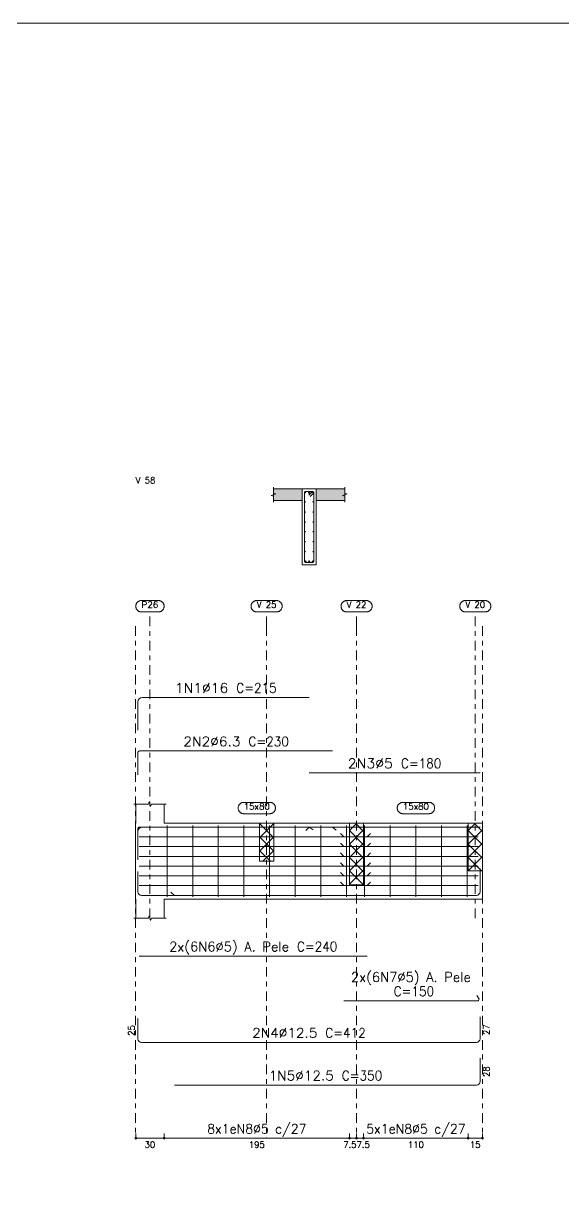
# Model space of a CAD drawing. Header units: millimetres. Extents: x 0 to 119, y 0 to 84.
# Drawn here: x 22.25 to 33.61, y 59.55 to 84 of the extents above; entities that cross this region are included whole.
import ezdxf
from ezdxf.enums import TextEntityAlignment as Align

# ---------------------------------------------------------------- set-up
doc = ezdxf.new("R2010")
doc.units = ezdxf.units.MM
doc.linetypes.add('CYPE_RAYAPUNTO', pattern=[0.4125, 0.2025, -0.105, 0, -0.105])
for name, color, linetype, lineweight in [('ARM_LONGITUDINAL_Ø12_5', 51, 'Continuous', 9), ('ARM_LONGITUDINAL_Ø16', 212, 'Continuous', 9), ('ARM_LONGITUDINAL_Ø5', 151, 'Continuous', 9), ('ARM_LONGITUDINAL_Ø6_3', 32, 'Continuous', 9), ('ARM_TRANSVERSAL_Ø5', 151, 'Continuous', 9), ('ELE_ARM_TRANS_TXT_EST', 3, 'Continuous', 9), ('ELE_CONT_NOS', 122, 'Continuous', 9), ('ELE_CONT_VIG_CONCRETO', 2, 'Continuous', 9), ('ELE_COT_COT_ANCORAGENS', 3, 'Continuous', 0), ('ELE_COT_COT_EST', 3, 'Continuous', 0), ('ELE_COT_COT_LIN_APOIOS', 2, 'CYPE_RAYAPUNTO', 0), ('ELE_COT_TEXTOS_ESTRIBOS', 122, 'Continuous', 0), ('ELE_REF_COT_LIN_AUX_COTA', 2, 'CYPE_RAYAPUNTO', 9), ('ELE_REF_NOME_PORTICO', 3, 'Continuous', 9), ('ELE_REF_REF_NOME', 3, 'Continuous', 9), ('ELE_REF_REF_REFERENCIA', 3, 'Continuous', 9), ('ELE_REF_TEXTO_REF_NOME', 3, 'Continuous', 9), ('ELE_REF_TEXTO_REF_REFERENCIA', 3, 'Continuous', 9), ('POR_ARM_LONG_ARM_TEXTOS', 3, 'Continuous', 9), ('POR_ARM_LONG_TXT_COMP', 3, 'Continuous', 9), ('QUAD_BORDA', 1, 'Continuous', 20), ('QUAD_LIMITES', 2, 'Continuous', 0), ('SEC_CONT_LAJES_CORTE', 8, 'Continuous', 9), ('SEC_CONT_VIG_CONCRETO_CORTE', 2, 'Continuous', 9)]:
    doc.layers.add(name, color=color, linetype=linetype, lineweight=lineweight)
doc.styles.add('CYPETXT', font='', dxfattribs={"height": 0.2})
doc.styles.get('CYPETXT').set_extended_font_data('romans')

msp = doc.modelspace()

# ---------------------------------------------------------------- hatches: boundary and pattern name
at = {"layer": 'SEC_CONT_LAJES_CORTE', "true_color": 0xdad7d3}
for points in [[(27.519, 74.195), (28.119, 74.195), (28.119, 73.955), (27.519, 73.955)], [(29.019, 74.195), (28.419, 74.195), (28.419, 73.955), (29.019, 73.955)]]:
    msp.add_hatch(color=254, dxfattribs=at).paths.add_polyline_path(points, flags=0)

# ---------------------------------------------------------------- linework, layer by layer
at = {"layer": 'ARM_LONGITUDINAL_Ø12_5'}
msp.add_line((25.431, 65.64), (25.354, 65.705), dxfattribs=at)
for points in [[(31.866, 66.176), (31.866, 65.715), (31.861, 65.687), (31.844, 65.662), (31.82, 65.646), (31.791, 65.64), (24.736, 65.64), (24.707, 65.646), (24.683, 65.662), (24.667, 65.687), (24.661, 65.715), (24.661, 66.14)], [(31.866, 66.205), (31.866, 65.715), (31.861, 65.687), (31.844, 65.662), (31.82, 65.646), (31.791, 65.64), (25.431, 65.64)], [(31.866, 63.08), (31.866, 62.62), (31.861, 62.591), (31.844, 62.567), (31.82, 62.55), (31.791, 62.545), (24.736, 62.545), (24.707, 62.55), (24.683, 62.567), (24.667, 62.591), (24.661, 62.62), (24.661, 63.045)], [(31.866, 62.209), (31.866, 61.72), (31.861, 61.692), (31.844, 61.667), (31.82, 61.651), (31.791, 61.645), (25.431, 61.645)]]:
    msp.add_lwpolyline(points, dxfattribs=at)
for centre in [(28.192, 72.668), (28.269, 72.668), (28.347, 72.668)]:
    msp.add_circle(centre, 0.0125, dxfattribs=at)
at = {"layer": 'ARM_LONGITUDINAL_Ø16'}
msp.add_line((28.272, 67.076), (28.354, 67.02), dxfattribs=at)
for points in [[(24.661, 69.117), (24.661, 69.71), (24.668, 69.747), (24.689, 69.778), (24.72, 69.799), (24.757, 69.806), (28.272, 69.806)], [(24.661, 66.387), (24.661, 66.98), (24.668, 67.017), (24.689, 67.048), (24.72, 67.069), (24.757, 67.076), (28.272, 67.076)]]:
    msp.add_lwpolyline(points, dxfattribs=at)
msp.add_circle((28.269, 74.119), 0.016, dxfattribs=at)
at = {"layer": 'ARM_LONGITUDINAL_Ø5'}
for p, q in [((28.266, 67.076), (28.196, 67.006)), ((28.996, 66.871), (28.926, 66.942)), ((29.491, 66.871), (29.562, 66.942)), ((28.996, 66.666), (28.926, 66.737)), ((28.996, 66.461), (28.926, 66.532)), ((29.491, 66.666), (29.562, 66.737)), ((29.491, 66.461), (29.562, 66.532)), ((28.996, 66.256), (28.926, 66.327)), ((29.491, 66.256), (29.562, 66.327)), ((28.996, 66.051), (28.926, 66.121)), ((29.491, 66.051), (29.562, 66.121)), ((28.996, 65.846), (28.926, 65.916)), ((29.491, 65.846), (29.562, 65.916))]:
    msp.add_line(p, q, dxfattribs=at)
for points in [[(31.866, 68.218), (28.266, 68.218)], [(31.866, 67.076), (28.266, 67.076)], [(24.691, 66.871), (29.491, 66.871)], [(28.996, 66.871), (31.826, 66.871)], [(24.691, 66.666), (29.491, 66.666)], [(28.996, 66.666), (31.826, 66.666)], [(24.691, 66.461), (29.491, 66.461)], [(28.996, 66.461), (31.826, 66.461)], [(24.691, 66.256), (29.491, 66.256)], [(24.691, 66.051), (29.491, 66.051)], [(28.996, 66.256), (31.826, 66.256)], [(28.996, 66.051), (31.826, 66.051)], [(24.691, 65.846), (29.491, 65.846)], [(28.996, 65.846), (31.826, 65.846)], [(24.691, 64.361), (29.491, 64.361)], [(28.996, 63.42), (31.826, 63.42), (31.837, 63.429), (31.844, 63.441), (31.846, 63.455), (31.801, 63.533)]]:
    msp.add_lwpolyline(points, dxfattribs=at)
for centre in [(28.185, 74.118), (28.353, 74.118), (28.184, 73.92), (28.354, 73.92), (28.184, 73.712), (28.354, 73.712), (28.184, 73.503), (28.354, 73.503), (28.184, 73.294), (28.354, 73.294), (28.184, 73.085), (28.184, 72.877), (28.354, 73.085), (28.354, 72.877)]:
    msp.add_circle(centre, 0.005, dxfattribs=at)
at = {"layer": 'ARM_LONGITUDINAL_Ø6_3'}
msp.add_line((28.761, 67.076), (28.84, 67.015), dxfattribs=at)
for points in [[(24.661, 68.179), (24.661, 68.642), (24.664, 68.656), (24.672, 68.668), (24.684, 68.676), (24.699, 68.679), (28.761, 68.679)], [(24.661, 66.576), (24.661, 67.039), (24.664, 67.053), (24.672, 67.065), (24.684, 67.074), (24.699, 67.076), (28.761, 67.076)]]:
    msp.add_lwpolyline(points, dxfattribs=at)
for centre in [(28.185, 74.129), (28.353, 74.129)]:
    msp.add_circle(centre, 0.0063, dxfattribs=at)
at = {"layer": 'ARM_TRANSVERSAL_Ø5'}
for p, q in [((25.276, 67.108), (25.276, 65.608)), ((25.816, 67.108), (25.816, 65.608)), ((26.356, 67.108), (26.356, 65.608)), ((26.896, 67.108), (26.896, 65.608)), ((27.436, 67.108), (27.436, 65.608)), ((27.976, 67.108), (27.976, 65.608)), ((28.516, 67.108), (28.516, 65.608)), ((29.056, 67.108), (29.056, 65.608)), ((29.436, 67.108), (29.436, 65.608)), ((29.976, 67.108), (29.976, 65.608)), ((30.516, 67.108), (30.516, 65.608)), ((31.056, 67.108), (31.056, 65.608)), ((31.596, 67.108), (31.596, 65.608))]:
    msp.add_line(p, q, dxfattribs=at)
msp.add_lwpolyline([(28.288, 74.04), (28.359, 74.11), (28.361, 74.113), (28.363, 74.116), (28.364, 74.119), (28.364, 74.123), (28.364, 74.126), (28.363, 74.13), (28.361, 74.133), (28.359, 74.135), (28.356, 74.137), (28.353, 74.139), (28.35, 74.14), (28.347, 74.14), (28.192, 74.14), (28.185, 74.139), (28.179, 74.135), (28.175, 74.13), (28.174, 74.123), (28.174, 72.668), (28.175, 72.661), (28.179, 72.655), (28.185, 72.652), (28.192, 72.65), (28.347, 72.65), (28.353, 72.652), (28.359, 72.655), (28.363, 72.661), (28.364, 72.668), (28.364, 74.123), (28.364, 74.126), (28.363, 74.13), (28.361, 74.133), (28.359, 74.135), (28.356, 74.137), (28.353, 74.139), (28.35, 74.14), (28.347, 74.14), (28.343, 74.14), (28.34, 74.139), (28.337, 74.137), (28.334, 74.135), (28.263, 74.064)], dxfattribs=at)
at = {"layer": 'ELE_CONT_NOS'}
for p, q in [((24.616, 67.158), (24.616, 67.558)), ((25.216, 67.158), (25.216, 67.558)), ((29.116, 67.158), (29.116, 67.158)), ((29.416, 67.158), (29.416, 67.158)), ((31.916, 67.158), (31.916, 65.558)), ((24.616, 65.558), (24.616, 65.158)), ((25.216, 65.558), (25.216, 65.158)), ((29.116, 65.558), (29.116, 65.558)), ((29.416, 65.558), (29.416, 65.558))]:
    msp.add_line(p, q, dxfattribs=at)
at = {"layer": 'ELE_CONT_NOS', "lineweight": 0}
for p, q in [((27.223, 67.136), (27.246, 67.158)), ((27.223, 66.853), (27.523, 67.153)), ((27.523, 66.853), (27.223, 67.153)), ((27.523, 67.136), (27.501, 67.158)), ((29.116, 67.003), (29.272, 67.158)), ((29.116, 66.72), (29.416, 67.02)), ((29.416, 66.703), (29.116, 67.003)), ((29.416, 66.986), (29.244, 67.158)), ((31.616, 67.003), (31.772, 67.158)), ((31.616, 66.72), (31.916, 67.02)), ((31.916, 66.703), (31.616, 67.003)), ((31.916, 66.986), (31.744, 67.158)), ((27.223, 66.57), (27.523, 66.87)), ((27.523, 66.57), (27.223, 66.87)), ((27.452, 66.358), (27.223, 66.587)), ((27.294, 66.358), (27.523, 66.587)), ((29.116, 66.437), (29.416, 66.737)), ((29.416, 66.42), (29.116, 66.72)), ((31.616, 66.437), (31.916, 66.737)), ((31.916, 66.42), (31.616, 66.72)), ((29.116, 66.155), (29.416, 66.455)), ((29.416, 66.137), (29.116, 66.437)), ((31.895, 66.158), (31.616, 66.437)), ((31.62, 66.158), (31.916, 66.455)), ((29.116, 65.872), (29.416, 66.172)), ((29.413, 65.858), (29.116, 66.155)), ((31.903, 66.158), (31.916, 66.172)), ((29.13, 65.858), (29.116, 65.872)), ((29.386, 65.858), (29.416, 65.889))]:
    msp.add_line(p, q, dxfattribs=at)
at = {"layer": 'ELE_CONT_NOS'}
for points in [[(24.576, 67.558), (24.886, 67.558), (24.901, 67.608), (24.931, 67.508), (24.946, 67.558), (25.256, 67.558)], [(24.616, 67.158), (24.611, 67.158), (24.611, 65.558), (24.616, 65.558)], [(29.116, 67.158), (29.416, 67.158)], [(31.616, 67.158), (31.916, 67.158)], [(29.116, 65.558), (29.416, 65.558)], [(31.616, 65.558), (31.916, 65.558)], [(24.576, 65.158), (24.886, 65.158), (24.901, 65.208), (24.931, 65.108), (24.946, 65.158), (25.256, 65.158)]]:
    msp.add_lwpolyline(points, dxfattribs=at)
at = {"layer": 'ELE_CONT_NOS', "lineweight": 0}
for points in [[(27.223, 67.158), (27.223, 66.358), (27.523, 66.358), (27.523, 67.158), (27.223, 67.158)], [(29.116, 67.158), (29.116, 65.858), (29.416, 65.858), (29.416, 67.158), (29.116, 67.158)], [(31.616, 67.158), (31.616, 66.158), (31.916, 66.158), (31.916, 67.158), (31.616, 67.158)]]:
    msp.add_lwpolyline(points, close=True, dxfattribs=at)
at = {"layer": 'ELE_CONT_VIG_CONCRETO'}
for p, q in [((25.216, 67.158), (27.373, 67.158)), ((27.373, 67.158), (29.116, 67.158)), ((29.416, 67.158), (31.616, 67.158)), ((25.216, 65.558), (27.373, 65.558)), ((27.373, 65.558), (29.116, 65.558)), ((29.416, 65.558), (31.616, 65.558))]:
    msp.add_line(p, q, dxfattribs=at)
at = {"layer": 'ELE_COT_COT_EST'}
for p, q in [((24.616, 60.525), (24.616, 60.625)), ((25.216, 60.525), (25.216, 60.625)), ((29.116, 60.525), (29.116, 60.625)), ((29.266, 60.525), (29.266, 60.625)), ((29.416, 60.525), (29.416, 60.625)), ((31.616, 60.525), (31.616, 60.625))]:
    msp.add_line(p, q, dxfattribs=at)
for points in [[(24.616, 60.525), (25.216, 60.525), (25.216, 60.625)], [(25.216, 60.525), (29.116, 60.525), (29.116, 60.625)], [(29.116, 60.525), (29.266, 60.525), (29.266, 60.625)], [(29.266, 60.525), (29.416, 60.525), (29.416, 60.625)], [(29.416, 60.525), (31.616, 60.525), (31.616, 60.625)], [(31.616, 60.525), (31.916, 60.525), (31.916, 60.625)]]:
    msp.add_lwpolyline(points, dxfattribs=at)
for centre in [(24.616, 60.525), (25.216, 60.525), (25.216, 60.525), (29.116, 60.525), (29.116, 60.525), (29.266, 60.525), (29.266, 60.525), (29.416, 60.525), (29.416, 60.525), (31.616, 60.525), (31.616, 60.525), (31.916, 60.525)]:
    msp.add_circle(centre, 0.02, dxfattribs=at)
at = {"layer": 'ELE_COT_COT_LIN_APOIOS'}
for p, q in [((24.611, 71.306), (24.611, 60.525)), ((24.611, 71.306), (24.611, 60.525)), ((27.373, 71.306), (27.373, 60.525)), ((29.266, 71.306), (29.266, 60.525)), ((29.266, 71.306), (29.266, 60.525)), ((31.916, 71.306), (31.916, 60.525))]:
    msp.add_line(p, q, dxfattribs=at)
at = {"layer": 'ELE_REF_COT_LIN_AUX_COTA'}
for p, q in [((24.916, 71.306), (24.916, 71.606)), ((27.373, 71.306), (27.373, 71.606)), ((29.266, 71.306), (29.266, 71.606)), ((31.766, 71.306), (31.766, 71.606)), ((24.916, 65.158), (24.916, 71.306)), ((31.766, 65.158), (31.766, 71.306))]:
    msp.add_line(p, q, dxfattribs=at)
at = {"layer": 'ELE_REF_REF_NOME'}
for points in [[(27.439, 67.598), (27.447, 67.598), (27.455, 67.597), (27.463, 67.596), (27.471, 67.594), (27.479, 67.592), (27.486, 67.589), (27.494, 67.586), (27.501, 67.582), (27.507, 67.577), (27.514, 67.573), (27.52, 67.567), (27.526, 67.562), (27.531, 67.556), (27.536, 67.55), (27.541, 67.543), (27.545, 67.536), (27.548, 67.529), (27.551, 67.522), (27.554, 67.514), (27.556, 67.506), (27.558, 67.498), (27.559, 67.491), (27.559, 67.483), (27.559, 67.474), (27.559, 67.466), (27.558, 67.459), (27.556, 67.451), (27.554, 67.443), (27.551, 67.435), (27.548, 67.428), (27.545, 67.421), (27.541, 67.414), (27.536, 67.407), (27.531, 67.401), (27.526, 67.395), (27.52, 67.389), (27.514, 67.384), (27.507, 67.38), (27.501, 67.375), (27.494, 67.371), (27.486, 67.368), (27.479, 67.365), (27.471, 67.363), (27.463, 67.361), (27.455, 67.36), (27.447, 67.359), (27.439, 67.358), (26.893, 67.358), (26.885, 67.359), (26.877, 67.36), (26.87, 67.361), (26.862, 67.363), (26.854, 67.365), (26.847, 67.368), (26.839, 67.371), (26.832, 67.375), (26.826, 67.38), (26.819, 67.384), (26.813, 67.389), (26.807, 67.395), (26.802, 67.401), (26.797, 67.407), (26.792, 67.414), (26.788, 67.421), (26.785, 67.428), (26.781, 67.435), (26.779, 67.443), (26.777, 67.451), (26.775, 67.459), (26.774, 67.466), (26.774, 67.474), (26.774, 67.483), (26.774, 67.491), (26.775, 67.498), (26.777, 67.506), (26.779, 67.514), (26.781, 67.522), (26.785, 67.529), (26.788, 67.536), (26.792, 67.543), (26.797, 67.55), (26.802, 67.556), (26.807, 67.562), (26.813, 67.567), (26.819, 67.573), (26.826, 67.577), (26.832, 67.582), (26.839, 67.586), (26.847, 67.589), (26.854, 67.592), (26.862, 67.594), (26.87, 67.596), (26.877, 67.597), (26.885, 67.598), (26.893, 67.598), (27.439, 67.598)], [(30.789, 67.598), (30.797, 67.598), (30.805, 67.597), (30.813, 67.596), (30.821, 67.594), (30.829, 67.592), (30.836, 67.589), (30.844, 67.586), (30.851, 67.582), (30.857, 67.577), (30.864, 67.573), (30.87, 67.567), (30.876, 67.562), (30.881, 67.556), (30.886, 67.55), (30.891, 67.543), (30.895, 67.536), (30.898, 67.529), (30.901, 67.522), (30.904, 67.514), (30.906, 67.506), (30.908, 67.498), (30.909, 67.491), (30.909, 67.483), (30.909, 67.474), (30.909, 67.466), (30.908, 67.459), (30.906, 67.451), (30.904, 67.443), (30.901, 67.435), (30.898, 67.428), (30.895, 67.421), (30.891, 67.414), (30.886, 67.407), (30.881, 67.401), (30.876, 67.395), (30.87, 67.389), (30.864, 67.384), (30.857, 67.38), (30.851, 67.375), (30.844, 67.371), (30.836, 67.368), (30.829, 67.365), (30.821, 67.363), (30.813, 67.361), (30.805, 67.36), (30.797, 67.359), (30.789, 67.358), (30.243, 67.358), (30.235, 67.359), (30.227, 67.36), (30.22, 67.361), (30.212, 67.363), (30.204, 67.365), (30.197, 67.368), (30.189, 67.371), (30.182, 67.375), (30.176, 67.38), (30.169, 67.384), (30.163, 67.389), (30.157, 67.395), (30.152, 67.401), (30.147, 67.407), (30.142, 67.414), (30.138, 67.421), (30.135, 67.428), (30.131, 67.435), (30.129, 67.443), (30.127, 67.451), (30.125, 67.459), (30.124, 67.466), (30.124, 67.474), (30.124, 67.483), (30.124, 67.491), (30.125, 67.498), (30.127, 67.506), (30.129, 67.514), (30.131, 67.522), (30.135, 67.529), (30.138, 67.536), (30.142, 67.543), (30.147, 67.55), (30.152, 67.556), (30.157, 67.562), (30.163, 67.567), (30.169, 67.573), (30.176, 67.577), (30.182, 67.582), (30.189, 67.586), (30.197, 67.589), (30.204, 67.592), (30.212, 67.594), (30.22, 67.596), (30.227, 67.597), (30.235, 67.598), (30.243, 67.598), (30.789, 67.598)]]:
    msp.add_lwpolyline(points, close=True, dxfattribs=at)
at = {"layer": 'ELE_REF_REF_REFERENCIA'}
for points in [[(25.095, 71.846), (25.103, 71.846), (25.111, 71.845), (25.119, 71.844), (25.127, 71.842), (25.135, 71.839), (25.142, 71.836), (25.15, 71.833), (25.157, 71.829), (25.163, 71.825), (25.17, 71.82), (25.176, 71.815), (25.182, 71.809), (25.187, 71.803), (25.192, 71.797), (25.197, 71.791), (25.201, 71.784), (25.204, 71.776), (25.207, 71.769), (25.21, 71.762), (25.212, 71.754), (25.214, 71.746), (25.215, 71.738), (25.215, 71.73), (25.215, 71.722), (25.215, 71.714), (25.214, 71.706), (25.212, 71.698), (25.21, 71.69), (25.207, 71.683), (25.204, 71.675), (25.201, 71.668), (25.197, 71.661), (25.192, 71.655), (25.187, 71.649), (25.182, 71.643), (25.176, 71.637), (25.17, 71.632), (25.163, 71.627), (25.157, 71.623), (25.15, 71.619), (25.142, 71.616), (25.135, 71.613), (25.127, 71.61), (25.119, 71.608), (25.111, 71.607), (25.103, 71.606), (25.095, 71.606), (24.737, 71.606), (24.729, 71.606), (24.721, 71.607), (24.714, 71.608), (24.706, 71.61), (24.698, 71.613), (24.691, 71.616), (24.683, 71.619), (24.676, 71.623), (24.67, 71.627), (24.663, 71.632), (24.657, 71.637), (24.651, 71.643), (24.646, 71.649), (24.641, 71.655), (24.636, 71.661), (24.632, 71.668), (24.629, 71.675), (24.625, 71.683), (24.623, 71.69), (24.621, 71.698), (24.619, 71.706), (24.618, 71.714), (24.618, 71.722), (24.618, 71.73), (24.618, 71.738), (24.619, 71.746), (24.621, 71.754), (24.623, 71.762), (24.625, 71.769), (24.629, 71.776), (24.632, 71.784), (24.636, 71.791), (24.641, 71.797), (24.646, 71.803), (24.651, 71.809), (24.657, 71.815), (24.663, 71.82), (24.67, 71.825), (24.676, 71.829), (24.683, 71.833), (24.691, 71.836), (24.698, 71.839), (24.706, 71.842), (24.714, 71.844), (24.721, 71.845), (24.729, 71.846), (24.737, 71.846), (25.095, 71.846)], [(27.58, 71.846), (27.588, 71.846), (27.596, 71.845), (27.604, 71.844), (27.612, 71.842), (27.619, 71.839), (27.627, 71.836), (27.634, 71.833), (27.641, 71.829), (27.648, 71.825), (27.654, 71.82), (27.661, 71.815), (27.666, 71.809), (27.672, 71.803), (27.677, 71.797), (27.681, 71.791), (27.685, 71.784), (27.689, 71.776), (27.692, 71.769), (27.695, 71.762), (27.697, 71.754), (27.698, 71.746), (27.699, 71.738), (27.7, 71.73), (27.7, 71.722), (27.699, 71.714), (27.698, 71.706), (27.697, 71.698), (27.695, 71.69), (27.692, 71.683), (27.689, 71.675), (27.685, 71.668), (27.681, 71.661), (27.677, 71.655), (27.672, 71.649), (27.666, 71.643), (27.661, 71.637), (27.654, 71.632), (27.648, 71.627), (27.641, 71.623), (27.634, 71.619), (27.627, 71.616), (27.619, 71.613), (27.612, 71.61), (27.604, 71.608), (27.596, 71.607), (27.588, 71.606), (27.58, 71.606), (27.166, 71.606), (27.158, 71.606), (27.15, 71.607), (27.142, 71.608), (27.134, 71.61), (27.127, 71.613), (27.119, 71.616), (27.112, 71.619), (27.105, 71.623), (27.098, 71.627), (27.092, 71.632), (27.086, 71.637), (27.08, 71.643), (27.074, 71.649), (27.069, 71.655), (27.065, 71.661), (27.061, 71.668), (27.057, 71.675), (27.054, 71.683), (27.051, 71.69), (27.049, 71.698), (27.048, 71.706), (27.047, 71.714), (27.046, 71.722), (27.046, 71.73), (27.047, 71.738), (27.048, 71.746), (27.049, 71.754), (27.051, 71.762), (27.054, 71.769), (27.057, 71.776), (27.061, 71.784), (27.065, 71.791), (27.069, 71.797), (27.074, 71.803), (27.08, 71.809), (27.086, 71.815), (27.092, 71.82), (27.098, 71.825), (27.105, 71.829), (27.112, 71.833), (27.119, 71.836), (27.127, 71.839), (27.134, 71.842), (27.142, 71.844), (27.15, 71.845), (27.158, 71.846), (27.166, 71.846), (27.58, 71.846)], [(29.473, 71.846), (29.481, 71.846), (29.489, 71.845), (29.497, 71.844), (29.505, 71.842), (29.513, 71.839), (29.52, 71.836), (29.528, 71.833), (29.535, 71.829), (29.541, 71.825), (29.548, 71.82), (29.554, 71.815), (29.56, 71.809), (29.565, 71.803), (29.57, 71.797), (29.575, 71.791), (29.579, 71.784), (29.582, 71.776), (29.585, 71.769), (29.588, 71.762), (29.59, 71.754), (29.592, 71.746), (29.593, 71.738), (29.593, 71.73), (29.593, 71.722), (29.593, 71.714), (29.592, 71.706), (29.59, 71.698), (29.588, 71.69), (29.585, 71.683), (29.582, 71.675), (29.579, 71.668), (29.575, 71.661), (29.57, 71.655), (29.565, 71.649), (29.56, 71.643), (29.554, 71.637), (29.548, 71.632), (29.541, 71.627), (29.535, 71.623), (29.528, 71.619), (29.52, 71.616), (29.513, 71.613), (29.505, 71.61), (29.497, 71.608), (29.489, 71.607), (29.481, 71.606), (29.473, 71.606), (29.059, 71.606), (29.051, 71.606), (29.043, 71.607), (29.036, 71.608), (29.028, 71.61), (29.02, 71.613), (29.013, 71.616), (29.005, 71.619), (28.998, 71.623), (28.992, 71.627), (28.985, 71.632), (28.979, 71.637), (28.973, 71.643), (28.968, 71.649), (28.963, 71.655), (28.958, 71.661), (28.954, 71.668), (28.951, 71.675), (28.947, 71.683), (28.945, 71.69), (28.943, 71.698), (28.941, 71.706), (28.94, 71.714), (28.94, 71.722), (28.94, 71.73), (28.94, 71.738), (28.941, 71.746), (28.943, 71.754), (28.945, 71.762), (28.947, 71.769), (28.951, 71.776), (28.954, 71.784), (28.958, 71.791), (28.963, 71.797), (28.968, 71.803), (28.973, 71.809), (28.979, 71.815), (28.985, 71.82), (28.992, 71.825), (28.998, 71.829), (29.005, 71.833), (29.013, 71.836), (29.02, 71.839), (29.028, 71.842), (29.036, 71.844), (29.043, 71.845), (29.051, 71.846), (29.059, 71.846), (29.473, 71.846)], [(31.973, 71.846), (31.981, 71.846), (31.989, 71.845), (31.997, 71.844), (32.005, 71.842), (32.013, 71.839), (32.02, 71.836), (32.028, 71.833), (32.035, 71.829), (32.041, 71.825), (32.048, 71.82), (32.054, 71.815), (32.06, 71.809), (32.065, 71.803), (32.07, 71.797), (32.075, 71.791), (32.079, 71.784), (32.082, 71.776), (32.085, 71.769), (32.088, 71.762), (32.09, 71.754), (32.092, 71.746), (32.093, 71.738), (32.093, 71.73), (32.093, 71.722), (32.093, 71.714), (32.092, 71.706), (32.09, 71.698), (32.088, 71.69), (32.085, 71.683), (32.082, 71.675), (32.079, 71.668), (32.075, 71.661), (32.07, 71.655), (32.065, 71.649), (32.06, 71.643), (32.054, 71.637), (32.048, 71.632), (32.041, 71.627), (32.035, 71.623), (32.028, 71.619), (32.02, 71.616), (32.013, 71.613), (32.005, 71.61), (31.997, 71.608), (31.989, 71.607), (31.981, 71.606), (31.973, 71.606), (31.559, 71.606), (31.551, 71.606), (31.543, 71.607), (31.536, 71.608), (31.528, 71.61), (31.52, 71.613), (31.513, 71.616), (31.505, 71.619), (31.498, 71.623), (31.492, 71.627), (31.485, 71.632), (31.479, 71.637), (31.473, 71.643), (31.468, 71.649), (31.463, 71.655), (31.458, 71.661), (31.454, 71.668), (31.451, 71.675), (31.447, 71.683), (31.445, 71.69), (31.443, 71.698), (31.441, 71.706), (31.44, 71.714), (31.44, 71.722), (31.44, 71.73), (31.44, 71.738), (31.441, 71.746), (31.443, 71.754), (31.445, 71.762), (31.447, 71.769), (31.451, 71.776), (31.454, 71.784), (31.458, 71.791), (31.463, 71.797), (31.468, 71.803), (31.473, 71.809), (31.479, 71.815), (31.485, 71.82), (31.492, 71.825), (31.498, 71.829), (31.505, 71.833), (31.513, 71.836), (31.52, 71.839), (31.528, 71.842), (31.536, 71.844), (31.543, 71.845), (31.551, 71.846), (31.559, 71.846), (31.973, 71.846)]]:
    msp.add_lwpolyline(points, close=True, dxfattribs=at)
at = {"layer": 'QUAD_BORDA'}
msp.add_lwpolyline([(0, 0), (118.8, 0), (118.8, 84), (0, 84), (0, 0)], close=True, dxfattribs=at)
at = {"layer": 'QUAD_LIMITES'}
msp.add_lwpolyline([(0, 0), (118.8, 0), (118.8, 84), (0, 84), (0, 0)], close=True, dxfattribs=at)
at = {"layer": 'SEC_CONT_LAJES_CORTE'}
for points in [[(27.519, 74.235), (27.519, 74.105), (27.569, 74.09), (27.469, 74.06), (27.519, 74.045), (27.519, 73.915)], [(27.519, 74.195), (28.119, 74.195), (28.119, 73.955), (27.519, 73.955)], [(29.019, 74.195), (28.419, 74.195), (28.419, 73.955), (29.019, 73.955)], [(29.019, 74.235), (29.019, 74.105), (29.069, 74.09), (28.969, 74.06), (29.019, 74.045), (29.019, 73.915)]]:
    msp.add_lwpolyline(points, dxfattribs=at)
at = {"layer": 'SEC_CONT_LAJES_CORTE', "color": 254, "true_color": 0xdad7d3}
for points in [[(27.519, 74.195), (28.119, 74.195), (28.119, 73.955), (27.519, 73.955)], [(29.019, 74.195), (28.419, 74.195), (28.419, 73.955), (29.019, 73.955)]]:
    msp.add_lwpolyline(points, close=True, dxfattribs=at)
at = {"layer": 'SEC_CONT_VIG_CONCRETO_CORTE'}
msp.add_lwpolyline([(28.419, 74.195), (28.119, 74.195), (28.119, 72.595), (28.419, 72.595), (28.419, 74.195)], close=True, dxfattribs=at)

# ---------------------------------------------------------------- texts
at = {"layer": 'ELE_ARM_TRANS_TXT_EST', "style": 'CYPETXT', "width": 0.835131}
for s, p, p2 in [('8x1eN8%%c5 c/27', (26.121, 60.625), (28.212, 60.625)), ('5x1eN8%%c5 c/27', (29.471, 60.625), (31.562, 60.625))]:
    msp.add_text(s, height=0.2, dxfattribs=at).set_placement(p, p2, align=Align.FIT)
at = {"layer": 'ELE_COT_COT_ANCORAGENS', "style": 'CYPETXT', "width": 0.872274}
for s, p, p2 in [('25', (24.594, 62.683), (24.594, 62.907)), ('27', (32.066, 62.7), (32.066, 62.924)), ('28', (32.066, 61.815), (32.066, 62.039))]:
    msp.add_text(s, height=0.1333, rotation=90, dxfattribs=at).set_placement(p, p2, align=Align.FIT)
at = {"layer": 'ELE_COT_TEXTOS_ESTRIBOS', "style": 'CYPETXT'}
for s, width, p, p2 in [('30', 0.872274, (24.804, 60.325), (25.028, 60.325)), ('195', 0.872274, (26.998, 60.325), (27.334, 60.325)), ('7.5', 0.868127, (28.986, 60.325), (29.266, 60.325)), ('7.5', 0.868127, (29.266, 60.325), (29.546, 60.325)), ('110', 0.872274, (30.348, 60.325), (30.684, 60.325)), ('15', 0.872274, (31.654, 60.325), (31.878, 60.325))]:
    msp.add_text(s, height=0.1333, dxfattribs=dict(at, width=width)).set_placement(p, p2, align=Align.FIT)
at = {"layer": 'ELE_REF_NOME_PORTICO', "style": 'CYPETXT', "width": 0.816032}
msp.add_text('V 58', height=0.1333, dxfattribs=at).set_placement((24.616, 74.31), (25.03, 74.31), align=Align.FIT)
at = {"layer": 'ELE_REF_TEXTO_REF_NOME', "style": 'CYPETXT', "width": 0.876123}
for p, p2 in [((26.893, 67.445), (27.439, 67.445)), ((30.243, 67.445), (30.789, 67.445))]:
    msp.add_text('15x80', height=0.1333, dxfattribs=at).set_placement(p, p2, align=Align.FIT)
at = {"layer": 'ELE_REF_TEXTO_REF_REFERENCIA', "style": 'CYPETXT'}
for s, width, p, p2 in [('P26', 0.91451, (24.737, 71.693), (25.095, 71.693)), ('V 25', 0.816032, (27.166, 71.693), (27.58, 71.693)), ('V 22', 0.816032, (29.059, 71.693), (29.473, 71.693)), ('V 20', 0.816032, (31.559, 71.693), (31.973, 71.693))]:
    msp.add_text(s, height=0.1333, dxfattribs=dict(at, width=width)).set_placement(p, p2, align=Align.FIT)
at = {"layer": 'POR_ARM_LONG_ARM_TEXTOS', "style": 'CYPETXT'}
for s, width, p, p2 in [('1N1%%c16', 0.940329, (25.444, 69.906), (26.566, 69.906)), ('2N2%%c6.3', 0.933581, (25.618, 68.779), (26.824, 68.779)), ('2N3%%c5', 0.953428, (29.08, 68.318), (30.034, 68.318)), ('2x(6N6%%c5) A. Pele', 0.859567, (25.321, 64.461), (27.844, 64.461)), ('2x(6N7%%c5) A. Pele', 0.859567, (29.15, 63.82), (31.673, 63.82)), ('2N4%%c12.5', 0.925627, (27.068, 62.645), (28.442, 62.645)), ('1N5%%c12.5', 0.925627, (27.415, 61.745), (28.789, 61.745))]:
    msp.add_text(s, height=0.2, dxfattribs=dict(at, width=width)).set_placement(p, p2, align=Align.FIT)
at = {"layer": 'POR_ARM_LONG_TXT_COMP', "style": 'CYPETXT', "width": 0.770929}
for s, p, p2 in [(' C=215', (26.606, 69.906), (27.584, 69.906)), (' C=230', (26.864, 68.779), (27.842, 68.779)), (' C=180', (30.074, 68.318), (31.052, 68.318)), (' C=240', (27.884, 64.461), (28.862, 64.461)), (' C=150', (29.922, 63.52), (30.9, 63.52)), (' C=412', (28.482, 62.645), (29.46, 62.645)), (' C=350', (28.829, 61.745), (29.807, 61.745))]:
    msp.add_text(s, height=0.2, dxfattribs=at).set_placement(p, p2, align=Align.FIT)

doc.saveas('drawing.dxf')
